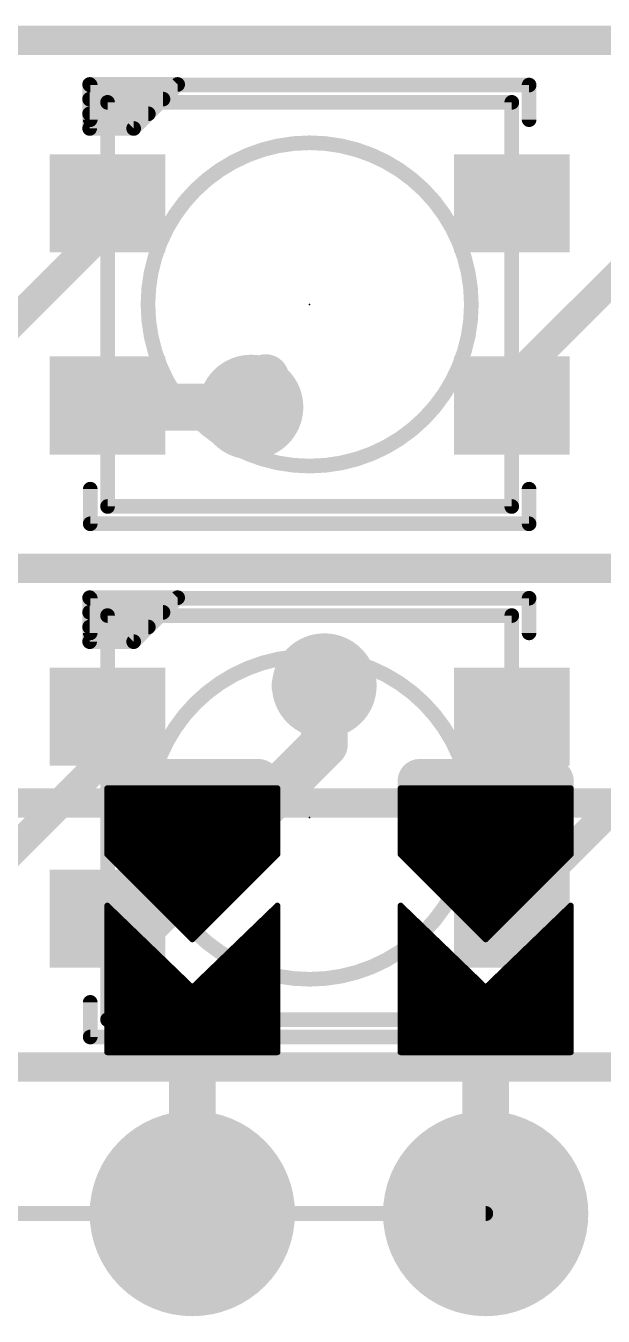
# Model space of a CAD drawing. Extents: x -9.8 to 63.1, y -5.4 to 29.5.
# Drawn here: x 20.15 to 25.15, y 0.38 to 11.56 of the extents above; entities that cross this region are included whole.
import ezdxf

# ---------------------------------------------------------------- set-up
doc = ezdxf.new("R2010")
doc.units = 0
for name, color, linetype in [('1', 12, 'CONTINUOUS'), ('16', 132, 'CONTINUOUS'), ('17', 110, 'CONTINUOUS'), ('18', 110, 'CONTINUOUS'), ('21', 40, 'CONTINUOUS'), ('23', 53, 'CONTINUOUS'), ('47', 253, 'CONTINUOUS'), ('51', 253, 'CONTINUOUS')]:
    doc.layers.add(name, color=color, linetype=linetype)

# ---------------------------------------------------------------- blocks, each defined once
blk = doc.blocks.new('RECT')
blk.add_solid([(-0.5, -0.5), (0.5, -0.5), (-0.5, 0.5), (0.5, 0.5)])
blk = doc.blocks.new('ROUNDP')
at = {"const_width": 0.5}
blk.add_lwpolyline([(0, -0.25, 1), (0, 0.25, 1), (0, -0.25)], format="xyb", dxfattribs=at)
blk = doc.blocks.new('RECT121920X243840R50')
at = {"const_width": 0.1905}
blk.add_lwpolyline([(0.2858, -0.5715), (0.2858, 0.5715, 0.4142), (0.1905, 0.6668), (-0.1905, 0.6668, 0.4142), (-0.2858, 0.5715), (-0.2858, -0.5715, 0.4142), (-0.1905, -0.6668), (0.1905, -0.6668, 0.4142)], format="xyb", close=True, dxfattribs=at)
blk.add_solid([(-0.2159, -0.5969), (0.2159, -0.5969), (-0.2159, 0.5969), (0.2159, 0.5969)])
blk = doc.blocks.new('ROUNDV')
at = {"const_width": 0.5}
blk.add_lwpolyline([(0, -0.25, 1), (0, 0.25, 1), (0, -0.25)], format="xyb", dxfattribs=at)

msp = doc.modelspace()

# ---------------------------------------------------------------- linework, layer by layer
at = {"layer": '1'}
for points, const_width in [([(7.789, 11.43), (42.376, 11.43)], 0.254), ([(20.856, 9.807), (20.856, 10.019)], 0.254), ([(19.53, 8.481), (20.856, 9.807)], 0.254), ([(24.356, 8.481), (25.682, 9.807)], 0.254), ([(24.356, 8.269), (24.356, 8.481)], 0.254), ([(20.856, 8.269), (20.87, 8.255)], 0.4064), ([(20.87, 8.255), (22.098, 8.255)], 0.4064), ([(7.662, 6.858), (42.249, 6.858)], 0.254), ([(22.733, 5.334), (22.733, 5.842)], 0.4064), ([(20.856, 5.235), (20.856, 5.574)], 0.254), ([(21.223, 3.824), (22.733, 5.334)], 0.4064), ([(19.53, 3.909), (20.856, 5.235)], 0.254), ([(24.356, 3.909), (25.682, 5.235)], 0.254), ([(20.856, 3.824), (21.223, 3.824)], 0.4064), ([(24.356, 3.824), (24.356, 3.909)], 0.254), ([(7.747, 2.54), (45.339, 2.54)], 0.254)]:
    msp.add_lwpolyline(points, dxfattribs=dict(at, const_width=const_width))
for points, const_width in [([(20.9195, 10.019, 1), (20.7925, 10.019)], 0.127), ([(20.7925, 9.807, 1), (20.9195, 9.807)], 0.127), ([(20.9009, 9.7621, 1), (20.8111, 9.8519)], 0.127), ([(24.4195, 8.481, 1), (24.2925, 8.481)], 0.127), ([(24.3111, 8.5259, 1), (24.4009, 8.4361)], 0.127), ([(20.9278, 8.3408, 1), (20.7842, 8.1972)], 0.2032), ([(20.87, 8.3566, 1), (20.87, 8.1534)], 0.2032), ([(20.7982, 8.1832, 1), (20.9418, 8.3268)], 0.2032), ([(22.098, 8.1534, 1), (22.098, 8.3566)], 0.2032), ([(24.2925, 8.269, 1), (24.4195, 8.269)], 0.127), ([(22.8346, 5.842, 1), (22.6314, 5.842)], 0.2032), ([(20.9195, 5.574, 1), (20.7925, 5.574)], 0.127), ([(22.8048, 5.2622, 1), (22.6612, 5.4058)], 0.2032), ([(22.6314, 5.334, 1), (22.8346, 5.334)], 0.2032), ([(20.7925, 5.235, 1), (20.9195, 5.235)], 0.127), ([(20.9009, 5.1901, 1), (20.8111, 5.2799)], 0.127), ([(20.856, 3.9256, 1), (20.856, 3.7224)], 0.2032), ([(21.223, 3.7224, 1), (21.223, 3.9256)], 0.2032), ([(24.4195, 3.909, 1), (24.2925, 3.909)], 0.127), ([(21.1512, 3.8958, 1), (21.2948, 3.7522)], 0.2032), ([(24.3111, 3.9539, 1), (24.4009, 3.8641)], 0.127), ([(24.2925, 3.824, 1), (24.4195, 3.824)], 0.127)]:
    msp.add_lwpolyline(points, format="xyb", dxfattribs=dict(at, const_width=const_width))
at = {"layer": '16'}
for points, const_width in [([(22.098, 8.255), (22.225, 8.509)], 0.4064), ([(22.733, 5.842), (22.479, 5.842)], 0.4064), ([(21.59, 4.826), (19.05, 4.826)], 0.254), ([(20.8534, 4.953), (20.8534, 4.3815)], 0.0508), ([(22.3266, 4.953), (20.8534, 4.953)], 0.0508), ([(20.8534, 4.9276), (22.3266, 4.9276)], 0.0508), ([(24.13, 4.826), (21.59, 4.826)], 0.254), ([(22.3266, 4.3815), (22.3266, 4.953)], 0.0508), ([(23.3934, 4.953), (23.3934, 4.3815)], 0.0508), ([(24.8666, 4.953), (23.3934, 4.953)], 0.0508), ([(23.3934, 4.9276), (24.8666, 4.9276)], 0.0508), ([(26.67, 4.826), (24.13, 4.826)], 0.254), ([(24.8666, 4.3815), (24.8666, 4.953)], 0.0508), ([(20.8534, 4.8768), (22.3266, 4.8768)], 0.0508), ([(20.8534, 4.826), (22.3266, 4.826)], 0.0508), ([(23.3934, 4.8768), (24.8666, 4.8768)], 0.0508), ([(23.3934, 4.826), (24.8666, 4.826)], 0.0508), ([(20.8534, 4.7752), (22.3266, 4.7752)], 0.0508), ([(20.8534, 4.7244), (22.3266, 4.7244)], 0.0508), ([(20.8534, 4.6736), (22.3266, 4.6736)], 0.0508), ([(23.3934, 4.7752), (24.8666, 4.7752)], 0.0508), ([(23.3934, 4.7244), (24.8666, 4.7244)], 0.0508), ([(23.3934, 4.6736), (24.8666, 4.6736)], 0.0508), ([(20.8534, 4.6228), (22.3266, 4.6228)], 0.0508), ([(20.8534, 4.572), (22.3266, 4.572)], 0.0508), ([(23.3934, 4.6228), (24.8666, 4.6228)], 0.0508), ([(23.3934, 4.572), (24.8666, 4.572)], 0.0508), ([(20.8534, 4.5212), (22.3266, 4.5212)], 0.0508), ([(20.8534, 4.4704), (22.3266, 4.4704)], 0.0508), ([(23.3934, 4.5212), (24.8666, 4.5212)], 0.0508), ([(23.3934, 4.4704), (24.8666, 4.4704)], 0.0508), ([(20.8534, 4.4196), (22.3266, 4.4196)], 0.0508), ([(20.8534, 4.3815), (21.59, 3.6449)], 0.0508), ([(20.8661, 4.3688), (22.3139, 4.3688)], 0.0508), ([(21.59, 3.6449), (22.3266, 4.3815)], 0.0508), ([(23.3934, 4.4196), (24.8666, 4.4196)], 0.0508), ([(23.3934, 4.3815), (24.13, 3.6449)], 0.0508), ([(23.4061, 4.3688), (24.8539, 4.3688)], 0.0508), ([(24.13, 3.6449), (24.8666, 4.3815)], 0.0508), ([(20.9169, 4.318), (22.2631, 4.318)], 0.0508), ([(20.9677, 4.2672), (22.2123, 4.2672)], 0.0508), ([(23.4569, 4.318), (24.8031, 4.318)], 0.0508), ([(23.5077, 4.2672), (24.7523, 4.2672)], 0.0508), ([(21.0185, 4.2164), (22.1615, 4.2164)], 0.0508), ([(21.0693, 4.1656), (22.1107, 4.1656)], 0.0508), ([(21.1201, 4.1148), (22.0599, 4.1148)], 0.0508), ([(23.5585, 4.2164), (24.7015, 4.2164)], 0.0508), ([(23.6093, 4.1656), (24.6507, 4.1656)], 0.0508), ([(23.6601, 4.1148), (24.5999, 4.1148)], 0.0508), ([(21.1709, 4.064), (22.0091, 4.064)], 0.0508), ([(21.2217, 4.0132), (21.9583, 4.0132)], 0.0508), ([(23.7109, 4.064), (24.5491, 4.064)], 0.0508), ([(23.7617, 4.0132), (24.4983, 4.0132)], 0.0508), ([(20.8534, 3.937), (21.59, 3.2258)], 0.0508), ([(20.8534, 2.667), (20.8534, 3.937)], 0.0508), ([(20.8534, 3.9116), (20.8797, 3.9116)], 0.0508), ([(21.2725, 3.9624), (21.9075, 3.9624)], 0.0508), ([(21.3233, 3.9116), (21.8567, 3.9116)], 0.0508), ([(21.59, 3.2258), (22.3266, 3.937)], 0.0508), ([(22.3003, 3.9116), (22.3266, 3.9116)], 0.0508), ([(22.3266, 3.937), (22.3266, 2.667)], 0.0508), ([(23.3934, 3.937), (24.13, 3.2258)], 0.0508), ([(23.3934, 2.667), (23.3934, 3.937)], 0.0508), ([(23.3934, 3.9116), (23.4197, 3.9116)], 0.0508), ([(23.8125, 3.9624), (24.4475, 3.9624)], 0.0508), ([(23.8633, 3.9116), (24.3967, 3.9116)], 0.0508), ([(24.13, 3.2258), (24.8666, 3.937)], 0.0508), ([(24.8403, 3.9116), (24.8666, 3.9116)], 0.0508), ([(24.8666, 3.937), (24.8666, 2.667)], 0.0508), ([(20.8534, 3.8608), (20.9323, 3.8608)], 0.0508), ([(20.8534, 3.81), (20.9849, 3.81)], 0.0508), ([(21.3741, 3.8608), (21.8059, 3.8608)], 0.0508), ([(21.4249, 3.81), (21.7551, 3.81)], 0.0508), ([(22.1951, 3.81), (22.3266, 3.81)], 0.0508), ([(22.2477, 3.8608), (22.3266, 3.8608)], 0.0508), ([(23.3934, 3.8608), (23.4723, 3.8608)], 0.0508), ([(23.3934, 3.81), (23.5249, 3.81)], 0.0508), ([(23.9141, 3.8608), (24.3459, 3.8608)], 0.0508), ([(23.9649, 3.81), (24.2951, 3.81)], 0.0508), ([(24.7351, 3.81), (24.8666, 3.81)], 0.0508), ([(24.7877, 3.8608), (24.8666, 3.8608)], 0.0508), ([(20.8534, 3.7592), (21.0375, 3.7592)], 0.0508), ([(20.8534, 3.7084), (21.0902, 3.7084)], 0.0508), ([(21.4757, 3.7592), (21.7043, 3.7592)], 0.0508), ([(21.5265, 3.7084), (21.6535, 3.7084)], 0.0508), ([(22.0898, 3.7084), (22.3266, 3.7084)], 0.0508), ([(22.1425, 3.7592), (22.3266, 3.7592)], 0.0508), ([(23.3934, 3.7592), (23.5776, 3.7592)], 0.0508), ([(23.3934, 3.7084), (23.6302, 3.7084)], 0.0508), ([(24.0157, 3.7592), (24.2443, 3.7592)], 0.0508), ([(24.0665, 3.7084), (24.1935, 3.7084)], 0.0508), ([(24.6298, 3.7084), (24.8666, 3.7084)], 0.0508), ([(24.6825, 3.7592), (24.8666, 3.7592)], 0.0508), ([(20.8534, 3.6576), (21.1428, 3.6576)], 0.0508), ([(20.8534, 3.6068), (21.1954, 3.6068)], 0.0508), ([(20.8534, 3.556), (21.248, 3.556)], 0.0508), ([(21.5773, 3.6576), (21.6027, 3.6576)], 0.0508), ([(21.932, 3.556), (22.3266, 3.556)], 0.0508), ([(21.9846, 3.6068), (22.3266, 3.6068)], 0.0508), ([(22.0372, 3.6576), (22.3266, 3.6576)], 0.0508), ([(23.3934, 3.6576), (23.6828, 3.6576)], 0.0508), ([(23.3934, 3.6068), (23.7354, 3.6068)], 0.0508), ([(23.3934, 3.556), (23.788, 3.556)], 0.0508), ([(24.1173, 3.6576), (24.1427, 3.6576)], 0.0508), ([(24.472, 3.556), (24.8666, 3.556)], 0.0508), ([(24.5246, 3.6068), (24.8666, 3.6068)], 0.0508), ([(24.5772, 3.6576), (24.8666, 3.6576)], 0.0508), ([(20.8534, 3.5052), (21.3006, 3.5052)], 0.0508), ([(20.8534, 3.4544), (21.3532, 3.4544)], 0.0508), ([(21.8268, 3.4544), (22.3266, 3.4544)], 0.0508), ([(21.8794, 3.5052), (22.3266, 3.5052)], 0.0508), ([(23.3934, 3.5052), (23.8406, 3.5052)], 0.0508), ([(23.3934, 3.4544), (23.8932, 3.4544)], 0.0508), ([(24.3668, 3.4544), (24.8666, 3.4544)], 0.0508), ([(24.4194, 3.5052), (24.8666, 3.5052)], 0.0508), ([(20.8534, 3.4036), (21.4059, 3.4036)], 0.0508), ([(20.8534, 3.3528), (21.4585, 3.3528)], 0.0508), ([(21.7215, 3.3528), (22.3266, 3.3528)], 0.0508), ([(21.7742, 3.4036), (22.3266, 3.4036)], 0.0508), ([(23.3934, 3.4036), (23.9459, 3.4036)], 0.0508), ([(23.3934, 3.3528), (23.9985, 3.3528)], 0.0508), ([(24.2615, 3.3528), (24.8666, 3.3528)], 0.0508), ([(24.3142, 3.4036), (24.8666, 3.4036)], 0.0508), ([(20.8534, 3.302), (21.5111, 3.302)], 0.0508), ([(20.8534, 3.2512), (21.5637, 3.2512)], 0.0508), ([(21.6163, 3.2512), (22.3266, 3.2512)], 0.0508), ([(21.6689, 3.302), (22.3266, 3.302)], 0.0508), ([(23.3934, 3.302), (24.0511, 3.302)], 0.0508), ([(23.3934, 3.2512), (24.1037, 3.2512)], 0.0508), ([(24.1563, 3.2512), (24.8666, 3.2512)], 0.0508), ([(24.2089, 3.302), (24.8666, 3.302)], 0.0508), ([(20.8534, 3.2004), (22.3266, 3.2004)], 0.0508), ([(20.8534, 3.1496), (22.3266, 3.1496)], 0.0508), ([(23.3934, 3.2004), (24.8666, 3.2004)], 0.0508), ([(23.3934, 3.1496), (24.8666, 3.1496)], 0.0508), ([(20.8534, 3.0988), (22.3266, 3.0988)], 0.0508), ([(20.8534, 3.048), (22.3266, 3.048)], 0.0508), ([(20.8534, 2.9972), (22.3266, 2.9972)], 0.0508), ([(23.3934, 3.0988), (24.8666, 3.0988)], 0.0508), ([(23.3934, 3.048), (24.8666, 3.048)], 0.0508), ([(23.3934, 2.9972), (24.8666, 2.9972)], 0.0508), ([(20.8534, 2.9464), (22.3266, 2.9464)], 0.0508), ([(20.8534, 2.8956), (22.3266, 2.8956)], 0.0508), ([(21.59, 1.27), (21.59, 2.794)], 0.4064), ([(23.3934, 2.9464), (24.8666, 2.9464)], 0.0508), ([(23.3934, 2.8956), (24.8666, 2.8956)], 0.0508), ([(24.13, 1.27), (24.13, 2.794)], 0.4064), ([(20.8534, 2.8448), (22.3266, 2.8448)], 0.0508), ([(20.8534, 2.794), (22.3266, 2.794)], 0.0508), ([(23.3934, 2.8448), (24.8666, 2.8448)], 0.0508), ([(23.3934, 2.794), (24.8666, 2.794)], 0.0508), ([(20.8534, 2.7432), (22.3266, 2.7432)], 0.0508), ([(20.8534, 2.6924), (22.3266, 2.6924)], 0.0508), ([(22.3266, 2.667), (20.8534, 2.667)], 0.0508), ([(23.3934, 2.7432), (24.8666, 2.7432)], 0.0508), ([(23.3934, 2.6924), (24.8666, 2.6924)], 0.0508), ([(24.8666, 2.667), (23.3934, 2.667)], 0.0508)]:
    msp.add_lwpolyline(points, dxfattribs=dict(at, const_width=const_width))
for points, const_width in [([(22.3159, 8.4636, 1), (22.1341, 8.5544)], 0.2032), ([(22.0071, 8.3004, 1), (22.1889, 8.2096)], 0.2032), ([(22.479, 5.9436, 1), (22.479, 5.7404)], 0.2032), ([(22.733, 5.7404, 1), (22.733, 5.9436)], 0.2032), ([(20.8661, 4.953, 1), (20.8407, 4.953)], 0.0254), ([(20.8534, 4.9657, 1), (20.8534, 4.9403)], 0.0254), ([(20.8534, 4.9403, 1), (20.8534, 4.9149)], 0.0254), ([(21.59, 4.8895, 1), (21.59, 4.7625)], 0.127), ([(21.59, 4.7625, 1), (21.59, 4.8895)], 0.127), ([(22.3393, 4.953, 1), (22.3139, 4.953)], 0.0254), ([(22.3266, 4.9403, 1), (22.3266, 4.9657)], 0.0254), ([(22.3266, 4.9149, 1), (22.3266, 4.9403)], 0.0254), ([(23.4061, 4.953, 1), (23.3807, 4.953)], 0.0254), ([(23.3934, 4.9657, 1), (23.3934, 4.9403)], 0.0254), ([(23.3934, 4.9403, 1), (23.3934, 4.9149)], 0.0254), ([(24.13, 4.8895, 1), (24.13, 4.7625)], 0.127), ([(24.13, 4.7625, 1), (24.13, 4.8895)], 0.127), ([(24.8793, 4.953, 1), (24.8539, 4.953)], 0.0254), ([(24.8666, 4.9403, 1), (24.8666, 4.9657)], 0.0254), ([(24.8666, 4.9149, 1), (24.8666, 4.9403)], 0.0254), ([(20.8534, 4.8895, 1), (20.8534, 4.8641)], 0.0254), ([(20.8534, 4.8387, 1), (20.8534, 4.8133)], 0.0254), ([(22.3266, 4.8641, 1), (22.3266, 4.8895)], 0.0254), ([(22.3266, 4.8133, 1), (22.3266, 4.8387)], 0.0254), ([(23.3934, 4.8895, 1), (23.3934, 4.8641)], 0.0254), ([(23.3934, 4.8387, 1), (23.3934, 4.8133)], 0.0254), ([(24.8666, 4.8641, 1), (24.8666, 4.8895)], 0.0254), ([(24.8666, 4.8133, 1), (24.8666, 4.8387)], 0.0254), ([(20.8534, 4.7879, 1), (20.8534, 4.7625)], 0.0254), ([(20.8534, 4.7371, 1), (20.8534, 4.7117)], 0.0254), ([(20.8534, 4.6863, 1), (20.8534, 4.6609)], 0.0254), ([(22.3266, 4.7625, 1), (22.3266, 4.7879)], 0.0254), ([(22.3266, 4.7117, 1), (22.3266, 4.7371)], 0.0254), ([(22.3266, 4.6609, 1), (22.3266, 4.6863)], 0.0254), ([(23.3934, 4.7879, 1), (23.3934, 4.7625)], 0.0254), ([(23.3934, 4.7371, 1), (23.3934, 4.7117)], 0.0254), ([(23.3934, 4.6863, 1), (23.3934, 4.6609)], 0.0254), ([(24.8666, 4.7625, 1), (24.8666, 4.7879)], 0.0254), ([(24.8666, 4.7117, 1), (24.8666, 4.7371)], 0.0254), ([(24.8666, 4.6609, 1), (24.8666, 4.6863)], 0.0254), ([(20.8534, 4.6355, 1), (20.8534, 4.6101)], 0.0254), ([(20.8534, 4.5847, 1), (20.8534, 4.5593)], 0.0254), ([(22.3266, 4.6101, 1), (22.3266, 4.6355)], 0.0254), ([(22.3266, 4.5593, 1), (22.3266, 4.5847)], 0.0254), ([(23.3934, 4.6355, 1), (23.3934, 4.6101)], 0.0254), ([(23.3934, 4.5847, 1), (23.3934, 4.5593)], 0.0254), ([(24.8666, 4.6101, 1), (24.8666, 4.6355)], 0.0254), ([(24.8666, 4.5593, 1), (24.8666, 4.5847)], 0.0254), ([(20.8534, 4.5339, 1), (20.8534, 4.5085)], 0.0254), ([(20.8534, 4.4831, 1), (20.8534, 4.4577)], 0.0254), ([(22.3266, 4.5085, 1), (22.3266, 4.5339)], 0.0254), ([(22.3266, 4.4577, 1), (22.3266, 4.4831)], 0.0254), ([(23.3934, 4.5339, 1), (23.3934, 4.5085)], 0.0254), ([(23.3934, 4.4831, 1), (23.3934, 4.4577)], 0.0254), ([(24.8666, 4.5085, 1), (24.8666, 4.5339)], 0.0254), ([(24.8666, 4.4577, 1), (24.8666, 4.4831)], 0.0254), ([(20.8534, 4.4323, 1), (20.8534, 4.4069)], 0.0254), ([(20.8624, 4.3905, 1), (20.8444, 4.3725)], 0.0254), ([(20.8407, 4.3815, 1), (20.8661, 4.3815)], 0.0254), ([(20.8661, 4.3815, 1), (20.8661, 4.3561)], 0.0254), ([(22.3139, 4.3815, 1), (22.3393, 4.3815)], 0.0254), ([(22.3139, 4.3561, 1), (22.3139, 4.3815)], 0.0254), ([(22.3356, 4.3725, 1), (22.3176, 4.3905)], 0.0254), ([(22.3266, 4.4069, 1), (22.3266, 4.4323)], 0.0254), ([(23.3934, 4.4323, 1), (23.3934, 4.4069)], 0.0254), ([(23.4024, 4.3905, 1), (23.3844, 4.3725)], 0.0254), ([(23.3807, 4.3815, 1), (23.4061, 4.3815)], 0.0254), ([(23.4061, 4.3815, 1), (23.4061, 4.3561)], 0.0254), ([(24.8539, 4.3815, 1), (24.8793, 4.3815)], 0.0254), ([(24.8539, 4.3561, 1), (24.8539, 4.3815)], 0.0254), ([(24.8756, 4.3725, 1), (24.8576, 4.3905)], 0.0254), ([(24.8666, 4.4069, 1), (24.8666, 4.4323)], 0.0254), ([(20.9169, 4.3307, 1), (20.9169, 4.3053)], 0.0254), ([(20.9677, 4.2799, 1), (20.9677, 4.2545)], 0.0254), ([(22.2123, 4.2545, 1), (22.2123, 4.2799)], 0.0254), ([(22.2631, 4.3053, 1), (22.2631, 4.3307)], 0.0254), ([(23.4569, 4.3307, 1), (23.4569, 4.3053)], 0.0254), ([(23.5077, 4.2799, 1), (23.5077, 4.2545)], 0.0254), ([(24.7523, 4.2545, 1), (24.7523, 4.2799)], 0.0254), ([(24.8031, 4.3053, 1), (24.8031, 4.3307)], 0.0254), ([(21.0185, 4.2291, 1), (21.0185, 4.2037)], 0.0254), ([(21.0693, 4.1783, 1), (21.0693, 4.1529)], 0.0254), ([(21.1201, 4.1275, 1), (21.1201, 4.1021)], 0.0254), ([(22.0599, 4.1021, 1), (22.0599, 4.1275)], 0.0254), ([(22.1107, 4.1529, 1), (22.1107, 4.1783)], 0.0254), ([(22.1615, 4.2037, 1), (22.1615, 4.2291)], 0.0254), ([(23.5585, 4.2291, 1), (23.5585, 4.2037)], 0.0254), ([(23.6093, 4.1783, 1), (23.6093, 4.1529)], 0.0254), ([(23.6601, 4.1275, 1), (23.6601, 4.1021)], 0.0254), ([(24.5999, 4.1021, 1), (24.5999, 4.1275)], 0.0254), ([(24.6507, 4.1529, 1), (24.6507, 4.1783)], 0.0254), ([(24.7015, 4.2037, 1), (24.7015, 4.2291)], 0.0254), ([(21.1709, 4.0767, 1), (21.1709, 4.0513)], 0.0254), ([(21.2217, 4.0259, 1), (21.2217, 4.0005)], 0.0254), ([(21.9583, 4.0005, 1), (21.9583, 4.0259)], 0.0254), ([(22.0091, 4.0513, 1), (22.0091, 4.0767)], 0.0254), ([(23.7109, 4.0767, 1), (23.7109, 4.0513)], 0.0254), ([(23.7617, 4.0259, 1), (23.7617, 4.0005)], 0.0254), ([(24.4983, 4.0005, 1), (24.4983, 4.0259)], 0.0254), ([(24.5491, 4.0513, 1), (24.5491, 4.0767)], 0.0254), ([(20.8622, 3.9461, 1), (20.8446, 3.9279)], 0.0254), ([(20.8661, 3.937, 1), (20.8407, 3.937)], 0.0254), ([(20.8534, 3.9243, 1), (20.8534, 3.8989)], 0.0254), ([(20.8797, 3.8989, 1), (20.8797, 3.9243)], 0.0254), ([(21.2725, 3.9751, 1), (21.2725, 3.9497)], 0.0254), ([(21.3233, 3.9243, 1), (21.3233, 3.8989)], 0.0254), ([(21.8567, 3.8989, 1), (21.8567, 3.9243)], 0.0254), ([(21.9075, 3.9497, 1), (21.9075, 3.9751)], 0.0254), ([(22.3003, 3.9243, 1), (22.3003, 3.8989)], 0.0254), ([(22.3393, 3.937, 1), (22.3139, 3.937)], 0.0254), ([(22.3354, 3.9279, 1), (22.3178, 3.9461)], 0.0254), ([(22.3266, 3.8989, 1), (22.3266, 3.9243)], 0.0254), ([(23.4022, 3.9461, 1), (23.3846, 3.9279)], 0.0254), ([(23.4061, 3.937, 1), (23.3807, 3.937)], 0.0254), ([(23.3934, 3.9243, 1), (23.3934, 3.8989)], 0.0254), ([(23.4197, 3.8989, 1), (23.4197, 3.9243)], 0.0254), ([(23.8125, 3.9751, 1), (23.8125, 3.9497)], 0.0254), ([(23.8633, 3.9243, 1), (23.8633, 3.8989)], 0.0254), ([(24.3967, 3.8989, 1), (24.3967, 3.9243)], 0.0254), ([(24.4475, 3.9497, 1), (24.4475, 3.9751)], 0.0254), ([(24.8403, 3.9243, 1), (24.8403, 3.8989)], 0.0254), ([(24.8793, 3.937, 1), (24.8539, 3.937)], 0.0254), ([(24.8754, 3.9279, 1), (24.8578, 3.9461)], 0.0254), ([(24.8666, 3.8989, 1), (24.8666, 3.9243)], 0.0254), ([(20.8534, 3.8735, 1), (20.8534, 3.8481)], 0.0254), ([(20.8534, 3.8227, 1), (20.8534, 3.7973)], 0.0254), ([(20.9323, 3.8481, 1), (20.9323, 3.8735)], 0.0254), ([(20.9849, 3.7973, 1), (20.9849, 3.8227)], 0.0254), ([(21.3741, 3.8735, 1), (21.3741, 3.8481)], 0.0254), ([(21.4249, 3.8227, 1), (21.4249, 3.7973)], 0.0254), ([(21.7551, 3.7973, 1), (21.7551, 3.8227)], 0.0254), ([(21.8059, 3.8481, 1), (21.8059, 3.8735)], 0.0254), ([(22.1951, 3.8227, 1), (22.1951, 3.7973)], 0.0254), ([(22.2477, 3.8735, 1), (22.2477, 3.8481)], 0.0254), ([(22.3266, 3.8481, 1), (22.3266, 3.8735)], 0.0254), ([(22.3266, 3.7973, 1), (22.3266, 3.8227)], 0.0254), ([(23.3934, 3.8735, 1), (23.3934, 3.8481)], 0.0254), ([(23.3934, 3.8227, 1), (23.3934, 3.7973)], 0.0254), ([(23.4723, 3.8481, 1), (23.4723, 3.8735)], 0.0254), ([(23.5249, 3.7973, 1), (23.5249, 3.8227)], 0.0254), ([(23.9141, 3.8735, 1), (23.9141, 3.8481)], 0.0254), ([(23.9649, 3.8227, 1), (23.9649, 3.7973)], 0.0254), ([(24.2951, 3.7973, 1), (24.2951, 3.8227)], 0.0254), ([(24.3459, 3.8481, 1), (24.3459, 3.8735)], 0.0254), ([(24.7351, 3.8227, 1), (24.7351, 3.7973)], 0.0254), ([(24.7877, 3.8735, 1), (24.7877, 3.8481)], 0.0254), ([(24.8666, 3.8481, 1), (24.8666, 3.8735)], 0.0254), ([(24.8666, 3.7973, 1), (24.8666, 3.8227)], 0.0254), ([(20.8534, 3.7719, 1), (20.8534, 3.7465)], 0.0254), ([(20.8534, 3.7211, 1), (20.8534, 3.6957)], 0.0254), ([(21.0375, 3.7465, 1), (21.0375, 3.7719)], 0.0254), ([(21.0902, 3.6957, 1), (21.0902, 3.7211)], 0.0254), ([(21.4757, 3.7719, 1), (21.4757, 3.7465)], 0.0254), ([(21.5265, 3.7211, 1), (21.5265, 3.6957)], 0.0254), ([(21.6535, 3.6957, 1), (21.6535, 3.7211)], 0.0254), ([(21.7043, 3.7465, 1), (21.7043, 3.7719)], 0.0254), ([(22.0898, 3.7211, 1), (22.0898, 3.6957)], 0.0254), ([(22.1425, 3.7719, 1), (22.1425, 3.7465)], 0.0254), ([(22.3266, 3.7465, 1), (22.3266, 3.7719)], 0.0254), ([(22.3266, 3.6957, 1), (22.3266, 3.7211)], 0.0254), ([(23.3934, 3.7719, 1), (23.3934, 3.7465)], 0.0254), ([(23.3934, 3.7211, 1), (23.3934, 3.6957)], 0.0254), ([(23.5776, 3.7465, 1), (23.5776, 3.7719)], 0.0254), ([(23.6302, 3.6957, 1), (23.6302, 3.7211)], 0.0254), ([(24.0157, 3.7719, 1), (24.0157, 3.7465)], 0.0254), ([(24.0665, 3.7211, 1), (24.0665, 3.6957)], 0.0254), ([(24.1935, 3.6957, 1), (24.1935, 3.7211)], 0.0254), ([(24.2443, 3.7465, 1), (24.2443, 3.7719)], 0.0254), ([(24.6298, 3.7211, 1), (24.6298, 3.6957)], 0.0254), ([(24.6825, 3.7719, 1), (24.6825, 3.7465)], 0.0254), ([(24.8666, 3.7465, 1), (24.8666, 3.7719)], 0.0254), ([(24.8666, 3.6957, 1), (24.8666, 3.7211)], 0.0254), ([(20.8534, 3.6703, 1), (20.8534, 3.6449)], 0.0254), ([(20.8534, 3.6195, 1), (20.8534, 3.5941)], 0.0254), ([(20.8534, 3.5687, 1), (20.8534, 3.5433)], 0.0254), ([(21.1428, 3.6449, 1), (21.1428, 3.6703)], 0.0254), ([(21.1954, 3.5941, 1), (21.1954, 3.6195)], 0.0254), ([(21.248, 3.5433, 1), (21.248, 3.5687)], 0.0254), ([(21.5773, 3.6703, 1), (21.5773, 3.6449)], 0.0254), ([(21.581, 3.6539, 1), (21.599, 3.6359)], 0.0254), ([(21.581, 3.6359, 1), (21.599, 3.6539)], 0.0254), ([(21.6027, 3.6449, 1), (21.6027, 3.6703)], 0.0254), ([(21.932, 3.5687, 1), (21.932, 3.5433)], 0.0254), ([(21.9846, 3.6195, 1), (21.9846, 3.5941)], 0.0254), ([(22.0372, 3.6703, 1), (22.0372, 3.6449)], 0.0254), ([(22.3266, 3.6449, 1), (22.3266, 3.6703)], 0.0254), ([(22.3266, 3.5941, 1), (22.3266, 3.6195)], 0.0254), ([(22.3266, 3.5433, 1), (22.3266, 3.5687)], 0.0254), ([(23.3934, 3.6703, 1), (23.3934, 3.6449)], 0.0254), ([(23.3934, 3.6195, 1), (23.3934, 3.5941)], 0.0254), ([(23.3934, 3.5687, 1), (23.3934, 3.5433)], 0.0254), ([(23.6828, 3.6449, 1), (23.6828, 3.6703)], 0.0254), ([(23.7354, 3.5941, 1), (23.7354, 3.6195)], 0.0254), ([(23.788, 3.5433, 1), (23.788, 3.5687)], 0.0254), ([(24.1173, 3.6703, 1), (24.1173, 3.6449)], 0.0254), ([(24.121, 3.6539, 1), (24.139, 3.6359)], 0.0254), ([(24.121, 3.6359, 1), (24.139, 3.6539)], 0.0254), ([(24.1427, 3.6449, 1), (24.1427, 3.6703)], 0.0254), ([(24.472, 3.5687, 1), (24.472, 3.5433)], 0.0254), ([(24.5246, 3.6195, 1), (24.5246, 3.5941)], 0.0254), ([(24.5772, 3.6703, 1), (24.5772, 3.6449)], 0.0254), ([(24.8666, 3.6449, 1), (24.8666, 3.6703)], 0.0254), ([(24.8666, 3.5941, 1), (24.8666, 3.6195)], 0.0254), ([(24.8666, 3.5433, 1), (24.8666, 3.5687)], 0.0254), ([(20.8534, 3.5179, 1), (20.8534, 3.4925)], 0.0254), ([(20.8534, 3.4671, 1), (20.8534, 3.4417)], 0.0254), ([(21.3006, 3.4925, 1), (21.3006, 3.5179)], 0.0254), ([(21.3532, 3.4417, 1), (21.3532, 3.4671)], 0.0254), ([(21.8268, 3.4671, 1), (21.8268, 3.4417)], 0.0254), ([(21.8794, 3.5179, 1), (21.8794, 3.4925)], 0.0254), ([(22.3266, 3.4925, 1), (22.3266, 3.5179)], 0.0254), ([(22.3266, 3.4417, 1), (22.3266, 3.4671)], 0.0254), ([(23.3934, 3.5179, 1), (23.3934, 3.4925)], 0.0254), ([(23.3934, 3.4671, 1), (23.3934, 3.4417)], 0.0254), ([(23.8406, 3.4925, 1), (23.8406, 3.5179)], 0.0254), ([(23.8932, 3.4417, 1), (23.8932, 3.4671)], 0.0254), ([(24.3668, 3.4671, 1), (24.3668, 3.4417)], 0.0254), ([(24.4194, 3.5179, 1), (24.4194, 3.4925)], 0.0254), ([(24.8666, 3.4925, 1), (24.8666, 3.5179)], 0.0254), ([(24.8666, 3.4417, 1), (24.8666, 3.4671)], 0.0254), ([(20.8534, 3.4163, 1), (20.8534, 3.3909)], 0.0254), ([(20.8534, 3.3655, 1), (20.8534, 3.3401)], 0.0254), ([(21.4059, 3.3909, 1), (21.4059, 3.4163)], 0.0254), ([(21.4585, 3.3401, 1), (21.4585, 3.3655)], 0.0254), ([(21.7215, 3.3655, 1), (21.7215, 3.3401)], 0.0254), ([(21.7742, 3.4163, 1), (21.7742, 3.3909)], 0.0254), ([(22.3266, 3.3909, 1), (22.3266, 3.4163)], 0.0254), ([(22.3266, 3.3401, 1), (22.3266, 3.3655)], 0.0254), ([(23.3934, 3.4163, 1), (23.3934, 3.3909)], 0.0254), ([(23.3934, 3.3655, 1), (23.3934, 3.3401)], 0.0254), ([(23.9459, 3.3909, 1), (23.9459, 3.4163)], 0.0254), ([(23.9985, 3.3401, 1), (23.9985, 3.3655)], 0.0254), ([(24.2615, 3.3655, 1), (24.2615, 3.3401)], 0.0254), ([(24.3142, 3.4163, 1), (24.3142, 3.3909)], 0.0254), ([(24.8666, 3.3909, 1), (24.8666, 3.4163)], 0.0254), ([(24.8666, 3.3401, 1), (24.8666, 3.3655)], 0.0254), ([(20.8534, 3.3147, 1), (20.8534, 3.2893)], 0.0254), ([(20.8534, 3.2639, 1), (20.8534, 3.2385)], 0.0254), ([(21.5111, 3.2893, 1), (21.5111, 3.3147)], 0.0254), ([(21.5637, 3.2385, 1), (21.5637, 3.2639)], 0.0254), ([(21.5812, 3.2349, 1), (21.5988, 3.2167)], 0.0254), ([(21.5812, 3.2167, 1), (21.5988, 3.2349)], 0.0254), ([(21.6163, 3.2639, 1), (21.6163, 3.2385)], 0.0254), ([(21.6689, 3.3147, 1), (21.6689, 3.2893)], 0.0254), ([(22.3266, 3.2893, 1), (22.3266, 3.3147)], 0.0254), ([(22.3266, 3.2385, 1), (22.3266, 3.2639)], 0.0254), ([(23.3934, 3.3147, 1), (23.3934, 3.2893)], 0.0254), ([(23.3934, 3.2639, 1), (23.3934, 3.2385)], 0.0254), ([(24.0511, 3.2893, 1), (24.0511, 3.3147)], 0.0254), ([(24.1037, 3.2385, 1), (24.1037, 3.2639)], 0.0254), ([(24.1212, 3.2349, 1), (24.1388, 3.2167)], 0.0254), ([(24.1212, 3.2167, 1), (24.1388, 3.2349)], 0.0254), ([(24.1563, 3.2639, 1), (24.1563, 3.2385)], 0.0254), ([(24.2089, 3.3147, 1), (24.2089, 3.2893)], 0.0254), ([(24.8666, 3.2893, 1), (24.8666, 3.3147)], 0.0254), ([(24.8666, 3.2385, 1), (24.8666, 3.2639)], 0.0254), ([(20.8534, 3.2131, 1), (20.8534, 3.1877)], 0.0254), ([(20.8534, 3.1623, 1), (20.8534, 3.1369)], 0.0254), ([(22.3266, 3.1877, 1), (22.3266, 3.2131)], 0.0254), ([(22.3266, 3.1369, 1), (22.3266, 3.1623)], 0.0254), ([(23.3934, 3.2131, 1), (23.3934, 3.1877)], 0.0254), ([(23.3934, 3.1623, 1), (23.3934, 3.1369)], 0.0254), ([(24.8666, 3.1877, 1), (24.8666, 3.2131)], 0.0254), ([(24.8666, 3.1369, 1), (24.8666, 3.1623)], 0.0254), ([(20.8534, 3.1115, 1), (20.8534, 3.0861)], 0.0254), ([(20.8534, 3.0607, 1), (20.8534, 3.0353)], 0.0254), ([(20.8534, 3.0099, 1), (20.8534, 2.9845)], 0.0254), ([(22.3266, 3.0861, 1), (22.3266, 3.1115)], 0.0254), ([(22.3266, 3.0353, 1), (22.3266, 3.0607)], 0.0254), ([(22.3266, 2.9845, 1), (22.3266, 3.0099)], 0.0254), ([(23.3934, 3.1115, 1), (23.3934, 3.0861)], 0.0254), ([(23.3934, 3.0607, 1), (23.3934, 3.0353)], 0.0254), ([(23.3934, 3.0099, 1), (23.3934, 2.9845)], 0.0254), ([(24.8666, 3.0861, 1), (24.8666, 3.1115)], 0.0254), ([(24.8666, 3.0353, 1), (24.8666, 3.0607)], 0.0254), ([(24.8666, 2.9845, 1), (24.8666, 3.0099)], 0.0254), ([(20.8534, 2.9591, 1), (20.8534, 2.9337)], 0.0254), ([(20.8534, 2.9083, 1), (20.8534, 2.8829)], 0.0254), ([(21.6916, 2.794, 1), (21.4884, 2.794)], 0.2032), ([(22.3266, 2.9337, 1), (22.3266, 2.9591)], 0.0254), ([(22.3266, 2.8829, 1), (22.3266, 2.9083)], 0.0254), ([(23.3934, 2.9591, 1), (23.3934, 2.9337)], 0.0254), ([(23.3934, 2.9083, 1), (23.3934, 2.8829)], 0.0254), ([(24.2316, 2.794, 1), (24.0284, 2.794)], 0.2032), ([(24.8666, 2.9337, 1), (24.8666, 2.9591)], 0.0254), ([(24.8666, 2.8829, 1), (24.8666, 2.9083)], 0.0254), ([(20.8534, 2.8575, 1), (20.8534, 2.8321)], 0.0254), ([(20.8534, 2.8067, 1), (20.8534, 2.7813)], 0.0254), ([(22.3266, 2.8321, 1), (22.3266, 2.8575)], 0.0254), ([(22.3266, 2.7813, 1), (22.3266, 2.8067)], 0.0254), ([(23.3934, 2.8575, 1), (23.3934, 2.8321)], 0.0254), ([(23.3934, 2.8067, 1), (23.3934, 2.7813)], 0.0254), ([(24.8666, 2.8321, 1), (24.8666, 2.8575)], 0.0254), ([(24.8666, 2.7813, 1), (24.8666, 2.8067)], 0.0254), ([(20.8534, 2.7559, 1), (20.8534, 2.7305)], 0.0254), ([(20.8534, 2.7051, 1), (20.8534, 2.6797)], 0.0254), ([(20.8534, 2.6797, 1), (20.8534, 2.6543)], 0.0254), ([(22.3266, 2.7305, 1), (22.3266, 2.7559)], 0.0254), ([(22.3266, 2.6797, 1), (22.3266, 2.7051)], 0.0254), ([(22.3266, 2.6543, 1), (22.3266, 2.6797)], 0.0254), ([(23.3934, 2.7559, 1), (23.3934, 2.7305)], 0.0254), ([(23.3934, 2.7051, 1), (23.3934, 2.6797)], 0.0254), ([(23.3934, 2.6797, 1), (23.3934, 2.6543)], 0.0254), ([(24.8666, 2.7305, 1), (24.8666, 2.7559)], 0.0254), ([(24.8666, 2.6797, 1), (24.8666, 2.7051)], 0.0254), ([(24.8666, 2.6543, 1), (24.8666, 2.6797)], 0.0254), ([(20.8407, 2.667, 1), (20.8661, 2.667)], 0.0254), ([(22.3139, 2.667, 1), (22.3393, 2.667)], 0.0254), ([(23.3807, 2.667, 1), (23.4061, 2.667)], 0.0254), ([(24.8539, 2.667, 1), (24.8793, 2.667)], 0.0254), ([(21.4884, 1.27, 1), (21.6916, 1.27)], 0.2032), ([(24.0284, 1.27, 1), (24.2316, 1.27)], 0.2032)]:
    msp.add_lwpolyline(points, format="xyb", dxfattribs=dict(at, const_width=const_width))
at = {"layer": '21', "const_width": 0.0635}
for points in [[(20.701, 11.0808, 1), (20.701, 11.0173)], [(20.7327, 11.049, 1), (20.6693, 11.049)], [(20.706, 11.0758, 1), (20.706, 11.0122)], [(20.7377, 11.044, 1), (20.6743, 11.044)], [(21.4855, 11.0265, 1), (21.4405, 11.0715)], [(21.463, 11.0173, 1), (21.463, 11.0808)], [(24.5377, 11.044, 1), (24.4743, 11.044)], [(24.506, 11.0122, 1), (24.506, 11.0758)], [(20.701, 10.9538, 1), (20.701, 10.8902)], [(21.336, 10.8902, 1), (21.336, 10.9538)], [(20.701, 10.8268, 1), (20.701, 10.7632)], [(21.209, 10.7632, 1), (21.209, 10.8268)], [(20.701, 10.6998, 1), (20.701, 10.6363)], [(20.701, 10.6998, 1), (20.701, 10.6363)], [(20.6743, 10.744, 1), (20.7377, 10.744)], [(21.082, 10.6363, 1), (21.082, 10.6998)], [(21.082, 10.6363, 1), (21.082, 10.6998)], [(24.4743, 10.744, 1), (24.5377, 10.744)], [(20.6693, 10.668, 1), (20.7327, 10.668)], [(21.0595, 10.6905, 1), (21.1045, 10.6455)], [(20.7377, 7.544, 1), (20.6743, 7.544)], [(24.5377, 7.544, 1), (24.4743, 7.544)], [(20.706, 7.2758, 1), (20.706, 7.2123)], [(20.6743, 7.244, 1), (20.7377, 7.244)], [(24.4743, 7.244, 1), (24.5377, 7.244)], [(24.506, 7.2123, 1), (24.506, 7.2758)], [(20.7327, 6.604, 1), (20.6693, 6.604)], [(20.701, 6.6357, 1), (20.701, 6.5723)], [(20.7377, 6.599, 1), (20.6743, 6.599)], [(20.706, 6.6307, 1), (20.706, 6.5673)], [(21.4855, 6.5815, 1), (21.4405, 6.6265)], [(21.463, 6.5723, 1), (21.463, 6.6357)], [(24.5377, 6.599, 1), (24.4743, 6.599)], [(24.506, 6.5673, 1), (24.506, 6.6307)], [(20.701, 6.5088, 1), (20.701, 6.4453)], [(21.336, 6.4453, 1), (21.336, 6.5088)], [(20.701, 6.3818, 1), (20.701, 6.3183)], [(21.209, 6.3183, 1), (21.209, 6.3818)], [(20.701, 6.2547, 1), (20.701, 6.1913)], [(20.701, 6.2547, 1), (20.701, 6.1913)], [(20.6743, 6.299, 1), (20.7377, 6.299)], [(21.0595, 6.2455, 1), (21.1045, 6.2005)], [(21.082, 6.1913, 1), (21.082, 6.2547)], [(21.082, 6.1913, 1), (21.082, 6.2547)], [(24.4743, 6.299, 1), (24.5377, 6.299)], [(20.6693, 6.223, 1), (20.7327, 6.223)], [(20.7377, 3.099, 1), (20.6743, 3.099)], [(24.5377, 3.099, 1), (24.4743, 3.099)], [(20.706, 2.8308, 1), (20.706, 2.7672)], [(20.6743, 2.799, 1), (20.7377, 2.799)], [(24.4743, 2.799, 1), (24.5377, 2.799)], [(24.506, 2.7672, 1), (24.506, 2.8308)]]:
    msp.add_lwpolyline(points, format="xyb", dxfattribs=at)
at = {"layer": '21', "const_width": 0.127}
for points in [[(20.701, 11.049), (20.701, 10.668)], [(21.463, 11.049), (20.701, 11.049)], [(20.706, 10.744), (20.706, 11.044)], [(20.706, 11.044), (24.506, 11.044)], [(21.082, 10.668), (21.463, 11.049)], [(24.506, 11.044), (24.506, 10.744)], [(20.701, 10.922), (21.336, 10.922)], [(20.701, 10.795), (21.209, 10.795)], [(20.701, 10.668), (21.082, 10.668)], [(20.701, 10.668), (21.082, 10.668)], [(20.706, 7.544), (20.706, 7.244)], [(24.506, 7.244), (24.506, 7.544)], [(20.706, 7.244), (24.506, 7.244)], [(20.701, 6.604), (20.701, 6.223)], [(21.463, 6.604), (20.701, 6.604)], [(20.706, 6.299), (20.706, 6.599)], [(20.706, 6.599), (24.506, 6.599)], [(21.082, 6.223), (21.463, 6.604)], [(24.506, 6.599), (24.506, 6.299)], [(20.701, 6.477), (21.336, 6.477)], [(20.701, 6.35), (21.209, 6.35)], [(20.701, 6.223), (21.082, 6.223)], [(20.701, 6.223), (21.082, 6.223)], [(20.706, 3.099), (20.706, 2.799)], [(24.506, 2.799), (24.506, 3.099)], [(20.706, 2.799), (24.506, 2.799)]]:
    msp.add_lwpolyline(points, dxfattribs=at)
at = {"layer": '23'}
for p in [(22.606, 9.144), (22.606, 4.699)]:
    msp.add_point(p, dxfattribs=at)
at = {"layer": '47', "const_width": 0.13}
msp.add_lwpolyline([(24.13, 1.27), (-9.443, 1.27)], dxfattribs=at)
at = {"layer": '47', "const_width": 0.065}
msp.add_lwpolyline([(24.13, 1.2375, 1), (24.13, 1.3025)], format="xyb", dxfattribs=at)
at = {"layer": '51'}
for points, const_width in [([(20.856, 10.9258, 1), (20.856, 10.8622)], 0.0635), ([(20.8878, 10.894, 1), (20.8243, 10.894)], 0.0635), ([(24.3878, 10.894, 1), (24.3243, 10.894)], 0.0635), ([(24.356, 10.8622, 1), (24.356, 10.9258)], 0.0635), ([(22.606, 7.744, 1), (22.606, 10.544, 1), (22.606, 7.744)], 0.127), ([(20.856, 7.4257, 1), (20.856, 7.3623)], 0.0635), ([(20.8243, 7.394, 1), (20.8878, 7.394)], 0.0635), ([(24.3243, 7.394, 1), (24.3878, 7.394)], 0.0635), ([(24.356, 7.3623, 1), (24.356, 7.4257)], 0.0635), ([(20.856, 6.4808, 1), (20.856, 6.4173)], 0.0635), ([(20.8878, 6.449, 1), (20.8243, 6.449)], 0.0635), ([(24.3878, 6.449, 1), (24.3243, 6.449)], 0.0635), ([(24.356, 6.4173, 1), (24.356, 6.4808)], 0.0635), ([(22.606, 3.299, 1), (22.606, 6.099, 1), (22.606, 3.299)], 0.127), ([(20.856, 2.9808, 1), (20.856, 2.9173)], 0.0635), ([(20.8243, 2.949, 1), (20.8878, 2.949)], 0.0635), ([(24.3243, 2.949, 1), (24.3878, 2.949)], 0.0635), ([(24.356, 2.9173, 1), (24.356, 2.9808)], 0.0635)]:
    msp.add_lwpolyline(points, format="xyb", dxfattribs=dict(at, const_width=const_width))
at = {"layer": '51', "const_width": 0.127}
for points in [[(20.856, 10.894), (24.356, 10.894)], [(20.856, 7.394), (20.856, 10.894)], [(24.356, 10.894), (24.356, 7.394)], [(24.356, 7.394), (20.856, 7.394)], [(20.856, 6.449), (24.356, 6.449)], [(20.856, 2.949), (20.856, 6.449)], [(24.356, 6.449), (24.356, 2.949)], [(24.356, 2.949), (20.856, 2.949)]]:
    msp.add_lwpolyline(points, dxfattribs=at)

# ---------------------------------------------------------------- block references
at = {"layer": '1', "xscale": 0.85, "rotation": 90}
for p in [(20.856, 10.019), (24.356, 10.019), (20.856, 8.269), (24.356, 8.269), (20.856, 5.574), (24.356, 5.574), (20.856, 3.824), (24.356, 3.824)]:
    msp.add_blockref('RECT', p, dxfattribs=at)
at = {"layer": '16', "rotation": 270}
for p in [(21.59, 4.826), (24.13, 4.826), (21.59, 2.794), (24.13, 2.794)]:
    msp.add_blockref('RECT121920X243840R50', p, dxfattribs=at)
at = {"layer": '17', "xscale": 1.778, "yscale": 1.778}
for p in [(21.59, 1.27), (21.59, 1.27), (24.13, 1.27), (24.13, 1.27)]:
    msp.add_blockref('ROUNDP', p, dxfattribs=at)
at = {"layer": '18', "xscale": 0.9064, "yscale": 0.9064}
for p in [(22.098, 8.255), (22.098, 8.255), (22.733, 5.842), (22.733, 5.842)]:
    msp.add_blockref('ROUNDV', p, dxfattribs=at)

doc.saveas('drawing.dxf')
